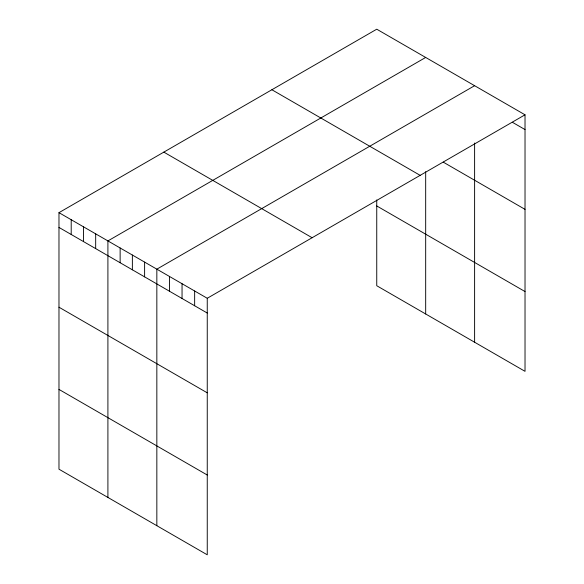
<?xml version="1.0" encoding="UTF-8"?>
<svg xmlns="http://www.w3.org/2000/svg" width="584" height="584" viewBox="0 0 584 584"><rect width="100%" height="100%" fill="white"/><g stroke="black" fill="none" stroke-linecap="round" stroke-linejoin="round"><path stroke-width="0.88" d="M58.977 212.664L207.254 298.271L207.254 554.8L58.977 469.193L58.977 212.664L376.746 29.2L525.023 114.807L525.023 371.336L376.746 285.729L376.746 199.947M425.678 57.451L107.909 240.915L107.909 497.444M474.609 85.702L156.84 269.166L156.84 525.695M207.254 298.271L525.023 114.807M512.423 122.297L525.023 129.575M443.263 162.148L525.023 209.357M271.881 89.746L420.159 175.353M376.746 205.948L525.023 291.555M163.841 152.125L312.119 237.732M58.977 227.424L207.254 313.039M58.977 307.206L207.254 392.82M58.977 389.411L207.254 475.018M474.609 143.014L474.609 342.231M425.678 171.689L425.678 313.98M194.647 291L194.647 305.761M182.047 283.722L182.047 298.482M169.44 276.444L169.44 291.204M144.606 262.106L144.606 276.867M132.371 255.04L132.371 269.801M120.136 247.981L120.136 262.742M95.674 233.856L95.674 248.616M83.439 226.789L83.439 241.55M71.204 219.73L71.204 234.491"/></g></svg>
